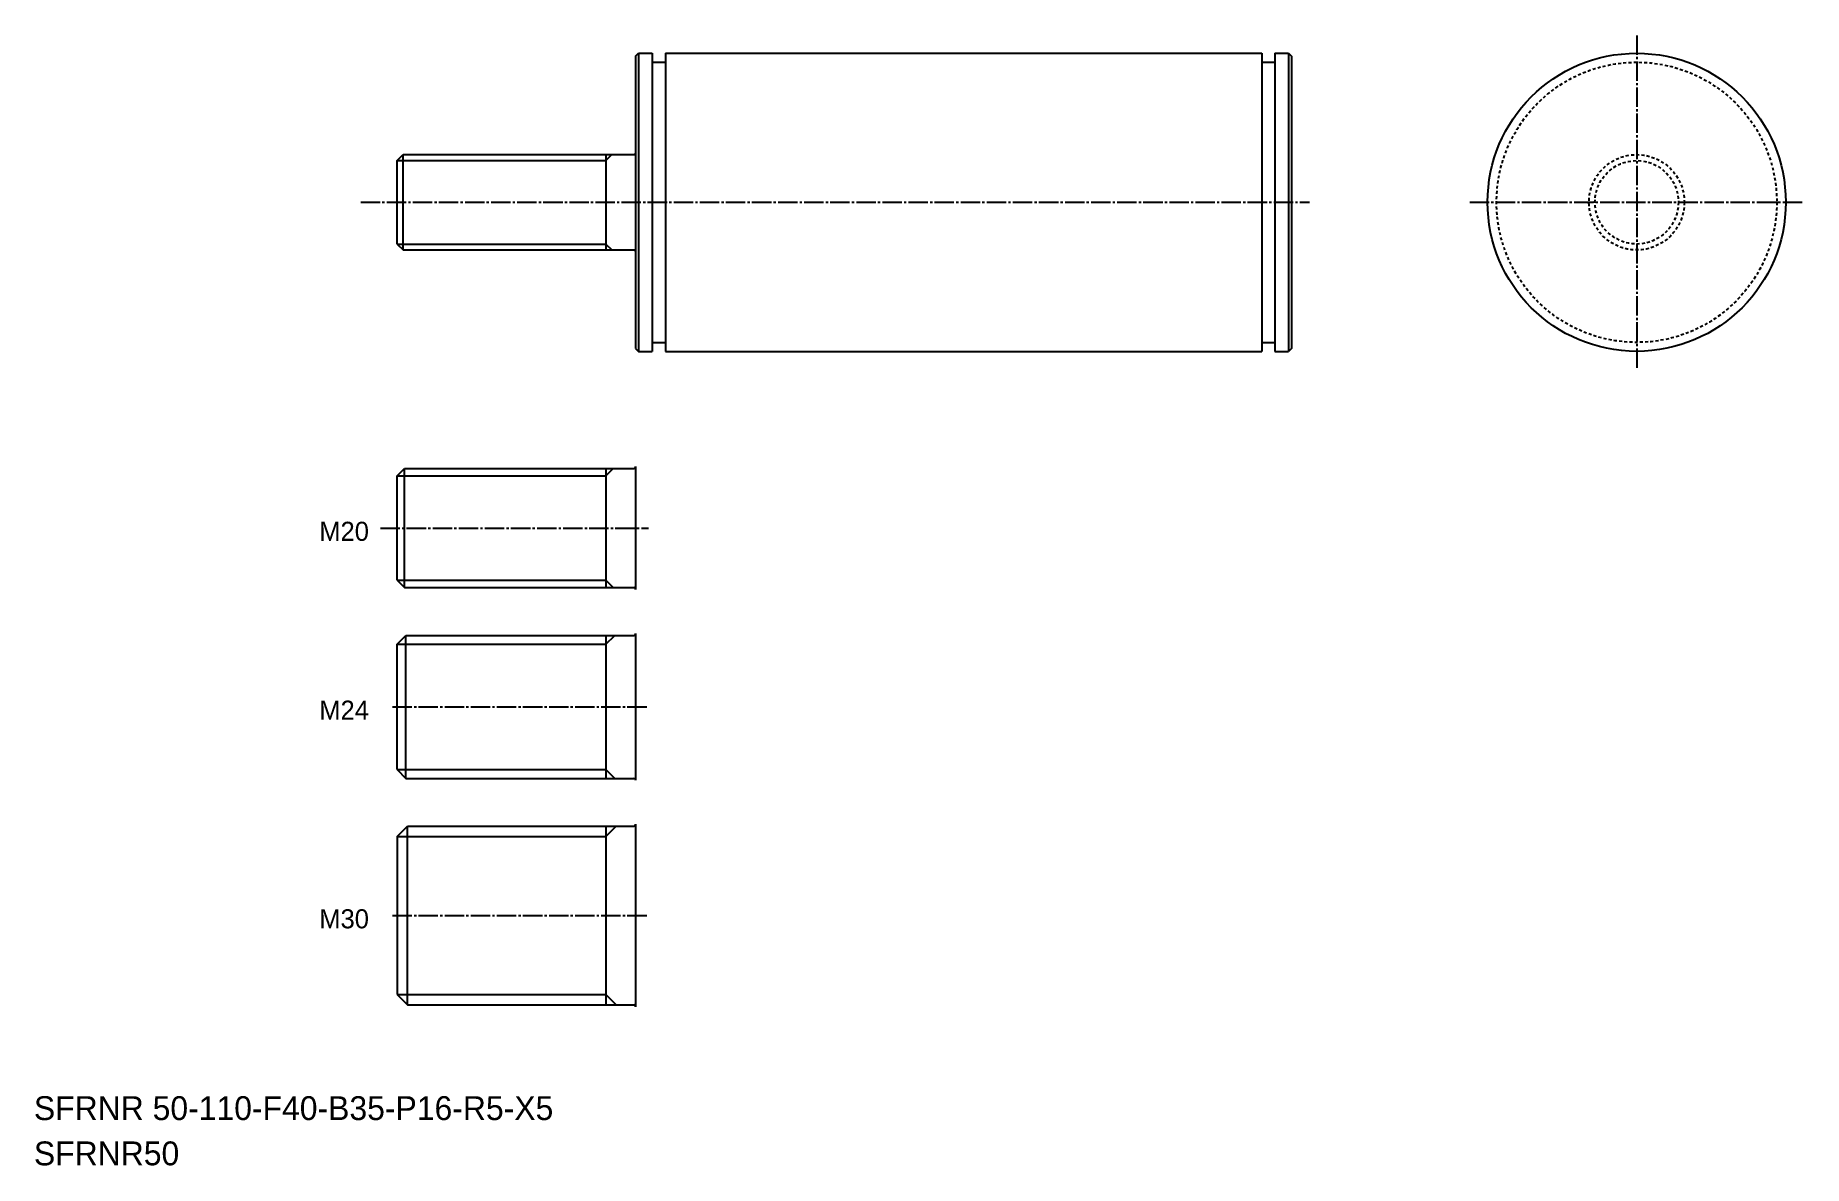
# Model space of a CAD drawing. Extents: x 10 to 307, y -35 to 155.
import ezdxf

# ---------------------------------------------------------------- set-up
doc = ezdxf.new("R2010")
doc.units = 0
doc.header["$LTSCALE"] = 0.25
doc.linetypes.add('CENTER', pattern=[17.5, 13, -1.5, 1.5, -1.5])
doc.linetypes.add('DASHED', pattern=[3.5, 2, -1.5])
doc.layers.get('0').update_dxf_attribs({"linetype": 'CONTINUOUS'})
doc.layers.add('CENTER', color=1, linetype='CENTER')

msp = doc.modelspace()

# ---------------------------------------------------------------- linework, layer by layer
at = {"color": 7, "linetype": 'CONTINUOUS'}
for p, q in [((110.9, 151.04), (111.4, 151.54)), ((111.4, 151.54), (111.4, 101.54)), ((111.4, 151.54), (113.7, 151.54)), ((113.7, 151.54), (113.7, 101.54)), ((115.9, 151.54), (115.9, 101.54)), ((115.9, 151.54), (215.9, 151.54)), ((215.9, 151.54), (215.9, 101.54)), ((218.1, 151.54), (218.1, 101.54)), ((218.1, 151.54), (220.4, 151.54)), ((220.4, 151.54), (220.9, 151.04)), ((220.4, 151.54), (220.4, 101.54)), ((110.9, 151.04), (110.9, 102.04)), ((113.7, 150.04), (115.9, 150.04)), ((215.9, 150.04), (218.1, 150.04)), ((220.9, 151.04), (220.9, 102.04)), ((70.9, 133.54), (71.9, 134.54)), ((71.9, 134.54), (110.7, 134.54)), ((71.9, 118.54), (71.9, 134.54)), ((70.9, 119.54), (71.9, 118.54)), ((71.9, 118.54), (110.7, 118.54)), ((110.9, 102.04), (111.4, 101.54)), ((111.4, 101.54), (113.7, 101.54)), ((113.7, 103.04), (115.9, 103.04)), ((115.9, 101.54), (215.9, 101.54)), ((215.9, 103.04), (218.1, 103.04)), ((218.1, 101.54), (220.4, 101.54)), ((220.9, 102.04), (220.4, 101.54)), ((70.9, 80.65), (72.15, 81.9)), ((72.15, 81.9), (110.6, 81.9)), ((72.15, 61.9), (72.15, 81.9)), ((70.9, 63.15), (72.15, 61.9)), ((72.15, 61.9), (110.6, 61.9)), ((70.9, 52.4), (72.4, 53.9)), ((72.4, 53.9), (110.6, 53.9)), ((72.4, 29.9), (72.4, 53.9)), ((70.9, 31.4), (72.4, 29.9)), ((72.4, 29.9), (110.6, 29.9)), ((70.9, 20.15), (72.65, 21.9)), ((72.65, 21.9), (110.6, 21.9)), ((72.65, -8.1), (72.65, 21.9)), ((70.9, -6.35), (72.65, -8.1)), ((72.65, -8.1), (110.6, -8.1))]:
    msp.add_line(p, q, dxfattribs=at)
for p, q in [((220.9, 138.79), (220.9, 138.79)), ((70.9, 119.54), (70.9, 133.54)), ((220.9, 126.54), (220.9, 126.54)), ((70.9, 63.15), (70.9, 80.65)), ((70.9, 31.4), (70.9, 52.4)), ((70.9, 20.15), (70.9, -6.35))]:
    msp.add_line(p, q)
at = {"color": 3, "linetype": 'CONTINUOUS'}
for p, q in [((70.9, 133.54), (105.9, 133.54)), ((105.9, 133.54), (106.9, 134.54)), ((70.9, 119.54), (105.9, 119.54)), ((105.9, 119.54), (106.9, 118.54)), ((70.9, 80.65), (105.9, 80.65)), ((105.9, 80.65), (107.15, 81.9)), ((70.9, 63.15), (105.9, 63.15)), ((105.9, 63.15), (107.15, 61.9)), ((105.9, 52.4), (107.4, 53.9)), ((70.9, 52.4), (105.9, 52.4)), ((70.9, 31.4), (105.9, 31.4)), ((105.9, 31.4), (107.4, 29.9)), ((105.9, 20.15), (107.65, 21.9)), ((70.9, 20.15), (105.9, 20.15)), ((70.9, -6.35), (105.9, -6.35)), ((105.9, -6.35), (107.65, -8.1))]:
    msp.add_line(p, q, dxfattribs=at)
at = {"color": 7}
for p, q in [((105.9, 134.54), (105.9, 118.54)), ((105.9, 81.9), (105.9, 61.9)), ((110.9, 82.2), (110.9, 61.6)), ((105.9, 53.9), (105.9, 29.9)), ((110.9, 54.2), (110.9, 29.6)), ((105.9, 21.9), (105.9, -8.1)), ((110.9, 22.2), (110.9, -8.4))]:
    msp.add_line(p, q, dxfattribs=at)
at = {"color": 7, "linetype": 'CONTINUOUS'}
msp.add_circle((278.79, 126.54), 25, dxfattribs=at)
at = {"color": 3, "linetype": 'DASHED'}
for radius in [23.5, 8, 7]:
    msp.add_circle((278.79, 126.54), radius, dxfattribs=at)
at = {"color": 7, "linetype": 'CONTINUOUS'}
for centre, radius, start, end in [((110.7, 134.74), 0.2, 270, 0), ((110.7, 118.34), 0.2, 0, 90), ((110.6, 82.2), 0.3, 270, 0), ((110.6, 61.6), 0.3, 0, 90), ((110.6, 54.2), 0.3, 270, 0), ((110.6, 29.6), 0.3, 0, 90), ((110.6, 22.2), 0.3, 270, 0), ((110.6, -8.4), 0.3, 0, 90)]:
    msp.add_arc(centre, radius, start, end, dxfattribs=at)
at = {"layer": 'CENTER', "color": 1, "linetype": 'CENTER'}
for p, q in [((278.79, 154.54), (278.79, 98.54)), ((64.8, 126.54), (223.9, 126.54)), ((250.79, 126.54), (306.79, 126.54)), ((68.13, 71.9), (113.07, 71.9)), ((70.14, 41.9), (113.07, 41.9)), ((70.14, 6.9), (113.07, 6.9))]:
    msp.add_line(p, q, dxfattribs=at)

# ---------------------------------------------------------------- texts
at = {"color": 7, "linetype": 'CONTINUOUS'}
for s, height, p in [('M20', 3.2, (57.86, 69.75)), ('M24', 3.2, (57.86, 39.75)), ('M30', 3.2, (57.86, 4.75)), ('SFRNR 50-110-F40-B35-P16-R5-X5', 4, (10, -27.41)), ('SFRNR50', 4, (10, -35))]:
    msp.add_text(s, height=height, dxfattribs=at).set_placement(p)

doc.saveas('drawing.dxf')
